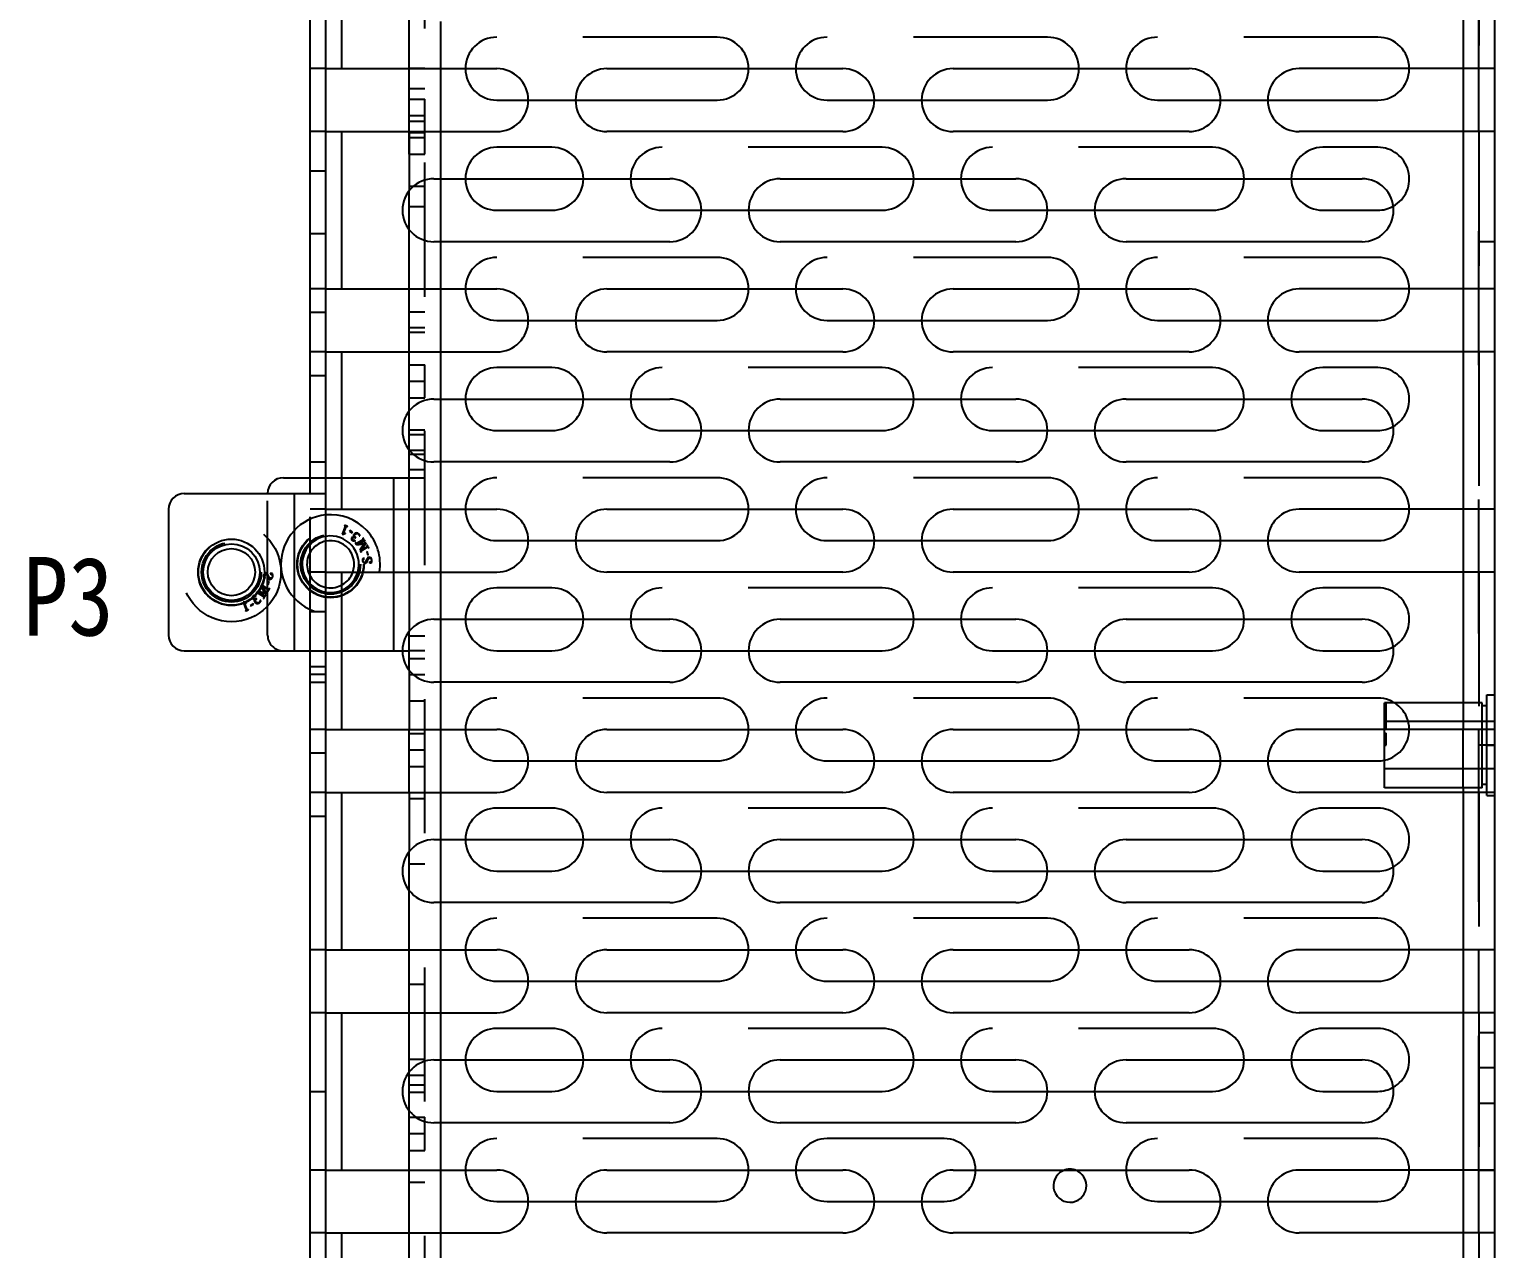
# Model space of a CAD drawing. Header units: millimetres. Extents: x 0 to 8948, y -1340 to 1100.
# Drawn here: x 6813.2 to 6906.4, y 540.9 to 618.4 of the extents above; entities that cross this region are included whole.
import ezdxf

# ---------------------------------------------------------------- set-up
doc = ezdxf.new("R2010")
doc.units = ezdxf.units.MM
doc.header["$LTSCALE"] = 85.25
doc.linetypes.add('HIDDEN', pattern=[0.2, 0.1, -0.1])
doc.layers.get('0').update_dxf_attribs({"linetype": 'CONTINUOUS'})
doc.layers.add('02___PRT_ALL_AXES', color=7, linetype='CONTINUOUS')
doc.layers.add('DEFAULT_2', color=8, linetype='HIDDEN')
doc.styles.get("Standard").update_dxf_attribs({"font": 'txt', "width": 0.85})

msp = doc.modelspace()

# ---------------------------------------------------------------- linework, layer by layer
at = {"color": 3, "linetype": 'Continuous'}
for p, q in [((6832.061, 455.948), (6832.061, 696.948)), ((6906.361, 471.948), (6906.361, 678.948)), ((6833.061, 625.948), (6833.061, 615.948)), ((6904.361, 625.948), (6904.361, 615.948)), ((6832.061, 615.948), (6842.932, 615.948)), ((6849.932, 615.948), (6864.932, 615.948)), ((6871.932, 615.948), (6886.932, 615.948)), ((6906.361, 615.948), (6893.932, 615.948)), ((6832.061, 611.948), (6842.932, 611.948)), ((6833.061, 611.948), (6833.061, 601.948)), ((6864.932, 611.948), (6849.932, 611.948)), ((6886.932, 611.948), (6871.932, 611.948)), ((6906.361, 611.948), (6893.932, 611.948)), ((6904.361, 611.948), (6904.361, 601.948)), ((6838.932, 608.948), (6853.932, 608.948)), ((6860.932, 608.948), (6875.932, 608.948)), ((6882.932, 608.948), (6897.932, 608.948)), ((6853.932, 604.948), (6838.932, 604.948)), ((6875.932, 604.948), (6860.932, 604.948)), ((6897.932, 604.948), (6882.932, 604.948)), ((6832.061, 601.948), (6842.932, 601.948)), ((6849.932, 601.948), (6864.932, 601.948)), ((6871.932, 601.948), (6886.932, 601.948)), ((6906.361, 601.948), (6893.932, 601.948)), ((6832.061, 597.948), (6842.932, 597.948)), ((6833.061, 597.948), (6833.061, 587.948)), ((6864.932, 597.948), (6849.932, 597.948)), ((6886.932, 597.948), (6871.932, 597.948)), ((6906.361, 597.948), (6893.932, 597.948)), ((6904.361, 597.948), (6904.361, 587.948)), ((6838.932, 594.948), (6853.932, 594.948)), ((6860.932, 594.948), (6875.932, 594.948)), ((6882.932, 594.948), (6897.932, 594.948)), ((6853.932, 590.948), (6838.932, 590.948)), ((6875.932, 590.948), (6860.932, 590.948)), ((6897.932, 590.948), (6882.932, 590.948)), ((6823.061, 588.948), (6832.061, 588.948)), ((6830.061, 578.948), (6830.061, 588.948)), ((6822.061, 587.948), (6822.061, 579.948)), ((6832.061, 587.948), (6842.932, 587.948)), ((6849.932, 587.948), (6864.932, 587.948)), ((6871.932, 587.948), (6886.932, 587.948)), ((6906.361, 587.948), (6893.932, 587.948)), ((6832.061, 583.948), (6842.932, 583.948)), ((6833.061, 583.948), (6833.061, 573.948)), ((6864.932, 583.948), (6849.932, 583.948)), ((6886.932, 583.948), (6871.932, 583.948)), ((6906.361, 583.948), (6893.932, 583.948)), ((6904.361, 583.948), (6904.361, 573.948)), ((6838.932, 580.948), (6853.932, 580.948)), ((6860.932, 580.948), (6875.932, 580.948)), ((6882.932, 580.948), (6897.932, 580.948)), ((6823.061, 578.948), (6832.061, 578.948)), ((6853.932, 576.948), (6838.932, 576.948)), ((6875.932, 576.948), (6860.932, 576.948)), ((6897.932, 576.948), (6882.932, 576.948)), ((6832.061, 573.948), (6842.932, 573.948)), ((6849.932, 573.948), (6864.932, 573.948)), ((6871.932, 573.948), (6886.932, 573.948)), ((6906.361, 573.948), (6893.932, 573.948)), ((6832.061, 569.948), (6842.932, 569.948)), ((6833.061, 569.948), (6833.061, 559.948)), ((6864.932, 569.948), (6849.932, 569.948)), ((6886.932, 569.948), (6871.932, 569.948)), ((6906.361, 569.948), (6893.932, 569.948)), ((6904.361, 569.948), (6904.361, 559.948)), ((6838.932, 566.948), (6853.932, 566.948)), ((6860.932, 566.948), (6875.932, 566.948)), ((6882.932, 566.948), (6897.932, 566.948)), ((6853.932, 562.948), (6838.932, 562.948)), ((6875.932, 562.948), (6860.932, 562.948)), ((6897.932, 562.948), (6882.932, 562.948)), ((6832.061, 559.948), (6842.932, 559.948)), ((6849.932, 559.948), (6864.932, 559.948)), ((6871.932, 559.948), (6886.932, 559.948)), ((6906.361, 559.948), (6893.932, 559.948)), ((6832.061, 555.948), (6842.932, 555.948)), ((6833.061, 555.948), (6833.061, 545.948)), ((6864.932, 555.948), (6849.932, 555.948)), ((6886.932, 555.948), (6871.932, 555.948)), ((6906.361, 555.948), (6893.932, 555.948)), ((6904.361, 555.948), (6904.361, 545.948)), ((6838.932, 552.948), (6853.932, 552.948)), ((6860.932, 552.948), (6875.932, 552.948)), ((6882.932, 552.948), (6897.932, 552.948)), ((6853.932, 548.948), (6838.932, 548.948)), ((6875.932, 548.948), (6860.932, 548.948)), ((6897.932, 548.948), (6882.932, 548.948)), ((6832.061, 545.948), (6842.932, 545.948)), ((6849.932, 545.948), (6864.932, 545.948)), ((6871.932, 545.948), (6886.932, 545.948)), ((6906.361, 545.948), (6893.932, 545.948)), ((6832.061, 541.948), (6842.932, 541.948)), ((6833.061, 541.948), (6833.061, 531.948)), ((6864.932, 541.948), (6849.932, 541.948)), ((6886.932, 541.948), (6871.932, 541.948)), ((6906.361, 541.948), (6893.932, 541.948)), ((6904.361, 541.948), (6904.361, 531.948))]:
    msp.add_line(p, q, dxfattribs=at)
at = {"color": 7, "linetype": 'Continuous'}
for p, q in [((6831.061, 588.948), (6831.061, 683.948)), ((6837.361, 611.948), (6837.361, 615.948)), ((6839.361, 611.948), (6839.361, 615.948)), ((6904.361, 615.948), (6904.361, 611.948)), ((6905.361, 611.948), (6905.361, 615.948)), ((6842.932, 613.948), (6844.924, 613.948)), ((6847.941, 613.948), (6856.932, 613.948)), ((6863.932, 613.948), (6866.924, 613.948)), ((6869.941, 613.948), (6877.932, 613.948)), ((6884.932, 613.948), (6888.924, 613.948)), ((6891.941, 613.948), (6898.932, 613.948)), ((6839.361, 604.948), (6839.361, 608.948)), ((6837.361, 605.715), (6837.361, 608.181)), ((6842.932, 606.948), (6846.432, 606.948)), ((6853.432, 606.948), (6855.924, 606.948)), ((6858.941, 606.948), (6867.432, 606.948)), ((6874.432, 606.948), (6877.924, 606.948)), ((6880.941, 606.948), (6888.432, 606.948)), ((6895.432, 606.948), (6898.932, 606.948)), ((6837.361, 597.948), (6837.361, 601.948)), ((6839.361, 597.948), (6839.361, 601.948)), ((6904.361, 601.948), (6904.361, 597.948)), ((6905.361, 597.948), (6905.361, 601.948)), ((6842.932, 599.948), (6844.924, 599.948)), ((6847.941, 599.948), (6856.932, 599.948)), ((6863.932, 599.948), (6866.924, 599.948)), ((6869.941, 599.948), (6877.932, 599.948)), ((6884.932, 599.948), (6888.924, 599.948)), ((6891.941, 599.948), (6898.932, 599.948)), ((6839.361, 590.948), (6839.361, 594.948)), ((6837.361, 591.715), (6837.361, 594.181)), ((6842.932, 592.948), (6846.432, 592.948)), ((6853.432, 592.948), (6855.924, 592.948)), ((6858.941, 592.948), (6867.432, 592.948)), ((6874.432, 592.948), (6877.924, 592.948)), ((6880.941, 592.948), (6888.432, 592.948)), ((6895.432, 592.948), (6898.932, 592.948)), ((6831.061, 590.948), (6832.061, 590.948)), ((6829.361, 589.948), (6832.061, 589.948)), ((6836.361, 587.948), (6836.361, 583.948)), ((6837.361, 583.948), (6837.361, 587.948)), ((6839.361, 583.948), (6839.361, 587.948)), ((6904.361, 587.948), (6904.361, 583.948)), ((6905.361, 583.948), (6905.361, 587.948)), ((6833.298, 586.841), (6833.097, 586.36)), ((6833.252, 586.923), (6833.246, 586.91)), ((6833.246, 586.91), (6833.282, 586.887)), ((6833.443, 586.828), (6833.448, 586.842)), ((6833.097, 586.36), (6833.125, 586.348)), ((6833.181, 586.404), (6833.353, 586.818)), ((6833.308, 586.427), (6833.181, 586.404)), ((6833.313, 586.406), (6833.308, 586.427)), ((6833.396, 586.839), (6833.443, 586.828)), ((6833.58, 586.595), (6833.56, 586.562)), ((6833.56, 586.562), (6833.742, 586.448)), ((6833.763, 586.481), (6833.58, 586.595)), ((6833.742, 586.448), (6833.763, 586.481)), ((6833.926, 585.961), (6833.92, 585.979)), ((6833.973, 586.137), (6833.978, 586.157)), ((6834.404, 585.992), (6834.051, 585.779)), ((6834.082, 585.716), (6834.446, 585.935)), ((6834.208, 586.247), (6834.225, 586.254)), ((6834.42, 586.123), (6834.408, 586.115)), ((6834.408, 586.115), (6834.434, 586.041)), ((6834.504, 585.934), (6834.542, 585.892)), ((6842.932, 585.948), (6844.924, 585.948)), ((6847.941, 585.948), (6856.932, 585.948)), ((6863.932, 585.948), (6866.924, 585.948)), ((6869.941, 585.948), (6877.932, 585.948)), ((6884.932, 585.948), (6888.924, 585.948)), ((6891.941, 585.948), (6898.932, 585.948)), ((6833.942, 585.833), (6833.929, 585.826)), ((6833.981, 585.791), (6833.942, 585.833)), ((6834.018, 585.679), (6834.499, 585.755)), ((6834.619, 585.802), (6834.082, 585.716)), ((6834.499, 585.755), (6834.217, 585.349)), ((6834.279, 585.315), (6834.619, 585.802)), ((6834.681, 585.557), (6834.279, 585.315)), ((6834.283, 585.286), (6834.694, 585.534)), ((6834.317, 585.21), (6834.283, 585.286)), ((6834.305, 585.203), (6834.317, 585.21)), ((6834.542, 585.892), (6834.554, 585.9)), ((6834.696, 585.25), (6834.659, 585.238)), ((6834.659, 585.238), (6834.721, 585.032)), ((6834.683, 585.687), (6834.67, 585.68)), ((6834.67, 585.68), (6834.705, 585.604)), ((6834.759, 585.044), (6834.696, 585.25)), ((6834.721, 585.032), (6834.759, 585.044)), ((6834.758, 585.516), (6834.792, 585.478)), ((6834.792, 585.478), (6834.804, 585.486)), ((6834.526, 584.818), (6834.422, 584.811)), ((6834.526, 584.818), (6834.527, 584.806)), ((6834.827, 584.54), (6834.826, 584.552)), ((6834.827, 584.54), (6834.963, 584.544)), ((6839.361, 576.948), (6839.361, 580.948)), ((6837.361, 577.715), (6837.361, 580.181)), ((6831.061, 478.948), (6831.061, 578.948)), ((6836.941, 578.948), (6837.361, 578.948)), ((6842.932, 578.948), (6846.432, 578.948)), ((6853.432, 578.948), (6855.924, 578.948)), ((6858.941, 578.948), (6867.432, 578.948)), ((6874.432, 578.948), (6877.924, 578.948)), ((6880.941, 578.948), (6888.432, 578.948)), ((6895.432, 578.948), (6898.932, 578.948)), ((6831.061, 577.948), (6832.061, 577.948)), ((6831.061, 576.948), (6832.061, 576.948)), ((6837.361, 569.948), (6837.361, 573.948)), ((6839.361, 569.948), (6839.361, 573.948)), ((6899.361, 572.948), (6899.361, 573.948)), ((6905.361, 569.948), (6905.361, 573.948)), ((6842.932, 571.948), (6844.924, 571.948)), ((6847.941, 571.948), (6856.932, 571.948)), ((6863.932, 571.948), (6866.924, 571.948)), ((6869.941, 571.948), (6877.932, 571.948)), ((6884.932, 571.948), (6888.924, 571.948)), ((6891.941, 571.948), (6898.932, 571.948)), ((6904.361, 570.248), (6904.361, 569.948)), ((6839.361, 562.948), (6839.361, 566.948)), ((6837.361, 563.715), (6837.361, 566.181)), ((6842.932, 564.948), (6846.432, 564.948)), ((6853.432, 564.948), (6855.924, 564.948)), ((6858.941, 564.948), (6867.432, 564.948)), ((6874.432, 564.948), (6877.924, 564.948)), ((6880.941, 564.948), (6888.432, 564.948)), ((6895.432, 564.948), (6898.932, 564.948)), ((6837.361, 555.948), (6837.361, 559.948)), ((6839.361, 555.948), (6839.361, 559.948)), ((6904.361, 559.948), (6904.361, 555.948)), ((6905.361, 555.948), (6905.361, 559.948)), ((6842.932, 557.948), (6844.924, 557.948)), ((6847.941, 557.948), (6856.932, 557.948)), ((6863.932, 557.948), (6866.924, 557.948)), ((6869.941, 557.948), (6877.932, 557.948)), ((6884.932, 557.948), (6888.924, 557.948)), ((6891.941, 557.948), (6898.932, 557.948)), ((6839.361, 548.948), (6839.361, 552.948)), ((6837.361, 549.715), (6837.361, 552.181)), ((6842.932, 550.948), (6846.432, 550.948)), ((6853.432, 550.948), (6855.924, 550.948)), ((6858.941, 550.948), (6867.432, 550.948)), ((6874.432, 550.948), (6877.924, 550.948)), ((6880.941, 550.948), (6888.432, 550.948)), ((6895.432, 550.948), (6898.932, 550.948)), ((6837.361, 541.948), (6837.361, 545.948)), ((6839.361, 541.948), (6839.361, 545.948)), ((6904.361, 545.948), (6904.361, 541.948)), ((6905.361, 541.948), (6905.361, 545.948)), ((6842.932, 543.948), (6844.924, 543.948)), ((6847.941, 543.948), (6856.932, 543.948)), ((6863.932, 543.948), (6866.924, 543.948)), ((6869.941, 543.948), (6871.361, 543.948)), ((6884.932, 543.948), (6888.924, 543.948)), ((6891.941, 543.948), (6898.932, 543.948))]:
    msp.add_line(p, q, dxfattribs=at)
for radius in [1.8, 1.5]:
    msp.add_circle((6826.061, 583.948), radius, dxfattribs=at)
for centre, radius, start, end in [((6842.932, 615.948), 2, 180, 270), ((6856.932, 615.948), 2, 270, 0), ((6863.932, 615.948), 2, 180, 270), ((6877.932, 615.948), 2, 270, 0), ((6884.932, 615.948), 2, 180, 270), ((6898.932, 615.948), 2, 270, 0), ((6842.932, 608.948), 2, 180, 270), ((6846.432, 608.948), 2, 270, 0), ((6853.432, 608.948), 2, 180, 270), ((6867.432, 608.948), 2, 270, 0), ((6874.432, 608.948), 2, 180, 270), ((6888.432, 608.948), 2, 270, 0), ((6895.432, 608.948), 2, 180, 270), ((6898.932, 608.948), 2, 270, 299.33994), ((6842.932, 601.948), 2, 180, 270), ((6856.932, 601.948), 2, 270, 0), ((6863.932, 601.948), 2, 180, 270), ((6877.932, 601.948), 2, 270, 0), ((6884.932, 601.948), 2, 180, 270), ((6898.932, 601.948), 2, 270, 0), ((6842.932, 594.948), 2, 180, 270), ((6846.432, 594.948), 2, 270, 0), ((6853.432, 594.948), 2, 180, 270), ((6867.432, 594.948), 2, 270, 0), ((6874.432, 594.948), 2, 180, 270), ((6888.432, 594.948), 2, 270, 0), ((6895.432, 594.948), 2, 180, 270), ((6898.932, 594.948), 2, 270, 299.33994), ((6829.361, 588.948), 1, 90, 180), ((6842.932, 587.948), 2, 180, 270), ((6856.932, 587.948), 2, 270, 0), ((6863.932, 587.948), 2, 180, 270), ((6877.932, 587.948), 2, 270, 0), ((6884.932, 587.948), 2, 180, 270), ((6898.932, 587.948), 2, 270, 0), ((6832.361, 584.448), 3.15, 350.85499, 95.47283), ((6832.361, 584.448), 1.8, 343.83546, 99.60032), ((6832.361, 584.448), 1.5, 340.51183, 101.56535), ((6832.743, 585.015), 1.438, 27.53662, 31.08982), ((6842.932, 580.948), 2, 180, 270), ((6846.432, 580.948), 2, 270, 0), ((6853.432, 580.948), 2, 180, 270), ((6867.432, 580.948), 2, 270, 0), ((6874.432, 580.948), 2, 180, 270), ((6888.432, 580.948), 2, 270, 0), ((6895.432, 580.948), 2, 180, 270), ((6898.932, 580.948), 2, 270, 299.33994), ((6842.932, 573.948), 2, 180, 270), ((6856.932, 573.948), 2, 270, 0), ((6863.932, 573.948), 2, 180, 270), ((6877.932, 573.948), 2, 270, 0), ((6884.932, 573.948), 2, 180, 270), ((6898.932, 573.948), 2, 270, 282.42307), ((6842.932, 566.948), 2, 180, 270), ((6846.432, 566.948), 2, 270, 0), ((6853.432, 566.948), 2, 180, 270), ((6867.432, 566.948), 2, 270, 0), ((6874.432, 566.948), 2, 180, 270), ((6888.432, 566.948), 2, 270, 0), ((6895.432, 566.948), 2, 180, 270), ((6898.932, 566.948), 2, 270, 299.33994), ((6842.932, 559.948), 2, 180, 270), ((6856.932, 559.948), 2, 270, 0), ((6863.932, 559.948), 2, 180, 270), ((6877.932, 559.948), 2, 270, 0), ((6884.932, 559.948), 2, 180, 270), ((6898.932, 559.948), 2, 270, 0), ((6842.932, 552.948), 2, 180, 270), ((6846.432, 552.948), 2, 270, 0), ((6853.432, 552.948), 2, 180, 270), ((6867.432, 552.948), 2, 270, 0), ((6874.432, 552.948), 2, 180, 270), ((6888.432, 552.948), 2, 270, 0), ((6895.432, 552.948), 2, 180, 270), ((6898.932, 552.948), 2, 270, 299.33994), ((6842.932, 545.948), 2, 180, 270), ((6856.932, 545.948), 2, 270, 0), ((6863.932, 545.948), 2, 180, 270), ((6871.361, 545.948), 2, 270, 0), ((6879.361, 544.948), 1.05, 106.35504, 72.45976), ((6884.932, 545.948), 2, 180, 270), ((6898.932, 545.948), 2, 270, 0)]:
    msp.add_arc(centre, radius, start, end, dxfattribs=at)
at = {"color": 3, "linetype": 'Continuous'}
for centre, radius, start, end in [((6842.932, 613.948), 2, 270, 90), ((6849.932, 613.948), 2, 90, 270), ((6864.932, 613.948), 2, 270, 90), ((6871.932, 613.948), 2, 90, 270), ((6886.932, 613.948), 2, 270, 90), ((6893.932, 613.948), 2, 90, 270), ((6838.932, 606.948), 2, 90, 270), ((6853.932, 606.948), 2, 270, 90), ((6860.932, 606.948), 2, 90, 270), ((6875.932, 606.948), 2, 270, 90), ((6882.932, 606.948), 2, 90, 270), ((6897.932, 606.948), 2, 270, 90), ((6842.932, 599.948), 2, 270, 90), ((6849.932, 599.948), 2, 90, 270), ((6864.932, 599.948), 2, 270, 90), ((6871.932, 599.948), 2, 90, 270), ((6886.932, 599.948), 2, 270, 90), ((6893.932, 599.948), 2, 90, 270), ((6838.932, 592.948), 2, 90, 270), ((6853.932, 592.948), 2, 270, 90), ((6860.932, 592.948), 2, 90, 270), ((6875.932, 592.948), 2, 270, 90), ((6882.932, 592.948), 2, 90, 270), ((6897.932, 592.948), 2, 270, 90), ((6823.061, 587.948), 1, 90, 180), ((6842.932, 585.948), 2, 270, 90), ((6849.932, 585.948), 2, 90, 270), ((6864.932, 585.948), 2, 270, 90), ((6871.932, 585.948), 2, 90, 270), ((6886.932, 585.948), 2, 270, 90), ((6893.932, 585.948), 2, 90, 270), ((6838.932, 578.948), 2, 90, 270), ((6853.932, 578.948), 2, 270, 90), ((6860.932, 578.948), 2, 90, 270), ((6875.932, 578.948), 2, 270, 90), ((6882.932, 578.948), 2, 90, 270), ((6897.932, 578.948), 2, 270, 90), ((6823.061, 579.948), 1, 180, 270), ((6842.932, 571.948), 2, 270, 90), ((6849.932, 571.948), 2, 90, 270), ((6864.932, 571.948), 2, 270, 90), ((6871.932, 571.948), 2, 90, 270), ((6886.932, 571.948), 2, 270, 90), ((6893.932, 571.948), 2, 90, 270), ((6838.932, 564.948), 2, 90, 270), ((6853.932, 564.948), 2, 270, 90), ((6860.932, 564.948), 2, 90, 270), ((6875.932, 564.948), 2, 270, 90), ((6882.932, 564.948), 2, 90, 270), ((6897.932, 564.948), 2, 270, 90), ((6842.932, 557.948), 2, 270, 90), ((6849.932, 557.948), 2, 90, 270), ((6864.932, 557.948), 2, 270, 90), ((6871.932, 557.948), 2, 90, 270), ((6886.932, 557.948), 2, 270, 90), ((6893.932, 557.948), 2, 90, 270), ((6838.932, 550.948), 2, 90, 270), ((6853.932, 550.948), 2, 270, 90), ((6860.932, 550.948), 2, 90, 270), ((6875.932, 550.948), 2, 270, 90), ((6882.932, 550.948), 2, 90, 270), ((6897.932, 550.948), 2, 270, 90), ((6842.932, 543.948), 2, 270, 90), ((6849.932, 543.948), 2, 90, 270), ((6864.932, 543.948), 2, 270, 90), ((6871.932, 543.948), 2, 90, 270), ((6886.932, 543.948), 2, 270, 90), ((6893.932, 543.948), 2, 90, 270)]:
    msp.add_arc(centre, radius, start, end, dxfattribs=at)
at = {"color": 7, "linetype": 'Continuous'}
for points in [[(6833.349, 586.88), (6833.313, 586.895), (6833.281, 586.91), (6833.252, 586.923)], [(6833.282, 586.887), (6833.301, 586.876), (6833.306, 586.861), (6833.298, 586.841)], [(6833.448, 586.842), (6833.419, 586.852), (6833.386, 586.865), (6833.349, 586.88)], [(6833.353, 586.818), (6833.361, 586.837), (6833.375, 586.844), (6833.396, 586.839)], [(6833.125, 586.348), (6833.201, 586.377), (6833.264, 586.397), (6833.313, 586.406)], [(6833.7, 586.124), (6833.684, 586.107), (6833.679, 586.083), (6833.683, 586.053)], [(6833.683, 586.053), (6833.687, 586.023), (6833.701, 585.997), (6833.726, 585.974)], [(6833.763, 586.158), (6833.737, 586.153), (6833.716, 586.142), (6833.7, 586.124)], [(6833.726, 585.974), (6833.755, 585.949), (6833.785, 585.936), (6833.817, 585.934)], [(6833.743, 586.053), (6833.741, 586.075), (6833.748, 586.096), (6833.764, 586.114)], [(6833.774, 585.994), (6833.755, 586.011), (6833.745, 586.031), (6833.743, 586.053)], [(6833.865, 586.16), (6833.823, 586.164), (6833.79, 586.163), (6833.763, 586.158)], [(6833.764, 586.114), (6833.787, 586.14), (6833.84, 586.148), (6833.922, 586.14)], [(6833.84, 585.965), (6833.814, 585.969), (6833.792, 585.978), (6833.774, 585.994)], [(6833.858, 586.37), (6833.827, 586.336), (6833.812, 586.3), (6833.813, 586.26)], [(6833.813, 586.26), (6833.813, 586.22), (6833.831, 586.187), (6833.865, 586.16)], [(6833.817, 585.934), (6833.849, 585.933), (6833.885, 585.942), (6833.926, 585.961)], [(6833.92, 585.979), (6833.893, 585.966), (6833.866, 585.961), (6833.84, 585.965)], [(6834.004, 586.439), (6833.946, 586.437), (6833.897, 586.414), (6833.858, 586.37)], [(6833.906, 586.18), (6833.884, 586.2), (6833.875, 586.225), (6833.878, 586.257)], [(6833.878, 586.257), (6833.881, 586.288), (6833.894, 586.319), (6833.92, 586.347)], [(6833.978, 586.157), (6833.947, 586.158), (6833.922, 586.165), (6833.906, 586.18)], [(6833.92, 586.347), (6833.951, 586.381), (6833.988, 586.401), (6834.03, 586.406)], [(6833.922, 586.14), (6833.94, 586.138), (6833.957, 586.137), (6833.973, 586.137)], [(6834.164, 586.377), (6834.116, 586.42), (6834.063, 586.441), (6834.004, 586.439)], [(6834.03, 586.406), (6834.073, 586.411), (6834.108, 586.4), (6834.135, 586.376)], [(6834.135, 586.376), (6834.152, 586.36), (6834.165, 586.331), (6834.173, 586.29)], [(6834.225, 586.302), (6834.215, 586.324), (6834.195, 586.349), (6834.164, 586.377)], [(6834.173, 586.29), (6834.176, 586.273), (6834.181, 586.261), (6834.189, 586.254)], [(6834.189, 586.254), (6834.194, 586.249), (6834.201, 586.247), (6834.208, 586.247)], [(6834.225, 586.254), (6834.235, 586.264), (6834.234, 586.28), (6834.225, 586.302)], [(6834.435, 586.016), (6834.431, 586.009), (6834.421, 586.002), (6834.404, 585.992)], [(6834.485, 586.01), (6834.47, 586.034), (6834.449, 586.072), (6834.42, 586.123)], [(6834.434, 586.041), (6834.439, 586.031), (6834.438, 586.022), (6834.435, 586.016)], [(6834.446, 585.935), (6834.462, 585.945), (6834.473, 585.949), (6834.479, 585.949)], [(6834.479, 585.949), (6834.487, 585.949), (6834.495, 585.944), (6834.504, 585.934)], [(6834.554, 585.9), (6834.528, 585.941), (6834.505, 585.977), (6834.485, 586.01)], [(6833.929, 585.826), (6833.944, 585.805), (6833.959, 585.782), (6833.974, 585.757)], [(6834.014, 585.768), (6834.004, 585.77), (6833.994, 585.778), (6833.981, 585.791)], [(6834.051, 585.779), (6834.036, 585.77), (6834.024, 585.766), (6834.014, 585.768)], [(6834.217, 585.349), (6834.226, 585.337), (6834.241, 585.313), (6834.262, 585.279)], [(6834.262, 585.279), (6834.287, 585.238), (6834.301, 585.212), (6834.305, 585.203)], [(6834.705, 585.604), (6834.713, 585.587), (6834.706, 585.572), (6834.681, 585.557)], [(6834.741, 585.586), (6834.719, 585.621), (6834.7, 585.655), (6834.683, 585.687)], [(6834.694, 585.534), (6834.707, 585.542), (6834.717, 585.545), (6834.724, 585.544)], [(6834.724, 585.544), (6834.731, 585.543), (6834.743, 585.534), (6834.758, 585.516)], [(6834.804, 585.486), (6834.778, 585.525), (6834.757, 585.559), (6834.741, 585.586)], [(6834.422, 584.811), (6834.4, 584.774), (6834.391, 584.728), (6834.397, 584.675)], [(6834.397, 584.675), (6834.402, 584.622), (6834.421, 584.58), (6834.452, 584.551)], [(6834.423, 584.664), (6834.415, 584.732), (6834.45, 584.78), (6834.526, 584.806)], [(6834.46, 584.585), (6834.439, 584.604), (6834.426, 584.631), (6834.423, 584.664)], [(6834.452, 584.551), (6834.484, 584.52), (6834.521, 584.508), (6834.563, 584.512)], [(6834.529, 584.559), (6834.504, 584.556), (6834.481, 584.565), (6834.46, 584.585)], [(6834.581, 584.591), (6834.567, 584.571), (6834.549, 584.561), (6834.529, 584.559)], [(6834.563, 584.512), (6834.597, 584.516), (6834.627, 584.531), (6834.651, 584.559)], [(6834.638, 584.709), (6834.615, 584.65), (6834.596, 584.611), (6834.581, 584.591)], [(6834.703, 584.841), (6834.683, 584.814), (6834.662, 584.77), (6834.638, 584.709)], [(6834.651, 584.559), (6834.675, 584.586), (6834.699, 584.633), (6834.725, 584.7)], [(6834.798, 584.891), (6834.754, 584.887), (6834.722, 584.869), (6834.703, 584.841)], [(6834.725, 584.7), (6834.744, 584.747), (6834.761, 584.781), (6834.777, 584.803)], [(6834.777, 584.803), (6834.793, 584.825), (6834.814, 584.837), (6834.841, 584.84)], [(6834.926, 584.851), (6834.892, 584.883), (6834.848, 584.897), (6834.798, 584.891)], [(6834.93, 584.618), (6834.905, 584.584), (6834.87, 584.563), (6834.826, 584.552)], [(6834.841, 584.84), (6834.87, 584.843), (6834.897, 584.833), (6834.921, 584.811)], [(6834.921, 584.811), (6834.945, 584.789), (6834.958, 584.76), (6834.962, 584.725)], [(6834.988, 584.709), (6834.981, 584.772), (6834.961, 584.819), (6834.926, 584.851)], [(6834.962, 584.725), (6834.966, 584.687), (6834.956, 584.652), (6834.93, 584.618)], [(6834.963, 584.544), (6834.986, 584.595), (6834.994, 584.65), (6834.988, 584.709)]]:
    msp.add_open_spline(points, degree=3, dxfattribs=at)
at = {"layer": '02___PRT_ALL_AXES', "color": 8, "linetype": 'HIDDEN'}
for p, q in [((6905.361, 545.948), (6905.361, 671.948)), ((6906.361, 545.948), (6906.361, 671.948)), ((6837.361, 610.508), (6837.361, 613.998)), ((6837.361, 613.998), (6838.361, 613.998)), ((6838.361, 610.508), (6838.361, 613.998)), ((6838.361, 612.948), (6837.361, 612.948)), ((6837.361, 612.608), (6838.361, 612.608)), ((6837.361, 611.898), (6838.361, 611.898)), ((6838.361, 611.558), (6837.361, 611.558)), ((6837.361, 610.508), (6838.361, 610.508)), ((6831.061, 596.448), (6831.061, 609.448)), ((6831.061, 609.448), (6832.061, 609.448)), ((6832.061, 596.448), (6832.061, 609.448)), ((6832.061, 605.448), (6831.061, 605.448)), ((6906.361, 604.948), (6905.361, 604.948)), ((6832.061, 600.448), (6831.061, 600.448)), ((6837.361, 595.018), (6837.361, 597.118)), ((6837.361, 597.118), (6838.361, 597.118)), ((6838.361, 595.018), (6838.361, 597.118)), ((6831.061, 596.448), (6832.061, 596.448)), ((6838.361, 596.068), (6837.361, 596.068)), ((6837.361, 595.018), (6838.361, 595.018)), ((6831.061, 568.448), (6831.061, 581.448)), ((6831.061, 581.448), (6832.061, 581.448)), ((6832.061, 568.448), (6832.061, 581.448)), ((6832.061, 577.448), (6831.061, 577.448)), ((6905.561, 575.648), (6899.361, 575.648)), ((6906.361, 574.448), (6899.361, 574.448)), ((6899.361, 572.948), (6899.361, 574.448)), ((6837.361, 571.588), (6837.361, 573.688)), ((6837.361, 573.688), (6838.361, 573.688)), ((6838.361, 571.588), (6838.361, 573.688)), ((6906.361, 572.948), (6905.361, 572.948)), ((6832.061, 572.448), (6831.061, 572.448)), ((6838.361, 572.638), (6837.361, 572.638)), ((6837.361, 571.588), (6838.361, 571.588)), ((6906.361, 571.448), (6899.361, 571.448)), ((6905.561, 570.248), (6905.361, 570.248)), ((6831.061, 568.448), (6832.061, 568.448)), ((6905.361, 554.698), (6906.361, 554.698)), ((6837.361, 552.998), (6838.361, 552.998)), ((6837.361, 550.898), (6837.361, 552.998)), ((6838.361, 550.898), (6838.361, 552.998)), ((6906.361, 552.448), (6905.361, 552.448)), ((6838.361, 551.948), (6837.361, 551.948)), ((6831.061, 540.948), (6831.061, 550.948)), ((6831.061, 550.948), (6832.061, 550.948)), ((6832.061, 540.948), (6832.061, 550.948)), ((6837.361, 550.898), (6838.361, 550.898)), ((6905.361, 550.198), (6906.361, 550.198)), ((6837.361, 549.298), (6838.361, 549.298)), ((6837.361, 547.198), (6837.361, 549.298)), ((6838.361, 547.198), (6838.361, 549.298)), ((6838.361, 548.248), (6837.361, 548.248)), ((6837.361, 547.198), (6838.361, 547.198)), ((6832.061, 545.948), (6831.061, 545.948)), ((6905.361, 545.948), (6906.361, 545.948))]:
    msp.add_line(p, q, dxfattribs=at)
at = {"layer": '02___PRT_ALL_AXES', "color": 7, "linetype": 'Continuous'}
for p, q in [((6899.361, 570.248), (6899.361, 572.948)), ((6905.361, 570.248), (6899.361, 570.248))]:
    msp.add_line(p, q, dxfattribs=at)
at = {"layer": '02___PRT_ALL_AXES', "color": 3, "linetype": 'Continuous'}
msp.add_circle((6826.061, 583.948), 2.1, dxfattribs=at)
at = {"layer": '02___PRT_ALL_AXES', "color": 8, "linetype": 'HIDDEN'}
msp.add_circle((6832.361, 584.448), 2.1, dxfattribs=at)
at = {"layer": 'DEFAULT_2', "color": 8, "linetype": 'HIDDEN'}
for p, q in [((6838.361, 516.198), (6838.361, 679.948)), ((6905.361, 625.948), (6905.361, 615.948)), ((6837.361, 615.948), (6837.361, 619.715)), ((6839.361, 615.948), (6839.361, 618.948)), ((6856.932, 617.948), (6842.932, 617.948)), ((6877.932, 617.948), (6863.932, 617.948)), ((6898.932, 617.948), (6884.932, 617.948)), ((6832.061, 615.948), (6831.061, 615.948)), ((6838.361, 615.958), (6837.361, 615.958)), ((6838.361, 614.658), (6837.361, 614.658)), ((6844.924, 613.948), (6847.941, 613.948)), ((6866.924, 613.948), (6869.941, 613.948)), ((6888.924, 613.948), (6891.941, 613.948)), ((6832.061, 611.948), (6831.061, 611.948)), ((6837.361, 611.948), (6837.361, 608.181)), ((6839.361, 608.948), (6839.361, 611.948)), ((6905.361, 611.948), (6905.361, 601.948)), ((6846.432, 610.948), (6842.932, 610.948)), ((6867.432, 610.948), (6853.432, 610.948)), ((6888.432, 610.948), (6874.432, 610.948)), ((6898.932, 610.948), (6895.432, 610.948)), ((6838.361, 608.458), (6837.361, 608.458)), ((6838.361, 607.158), (6837.361, 607.158)), ((6855.924, 606.948), (6858.941, 606.948)), ((6877.924, 606.948), (6880.941, 606.948)), ((6837.361, 601.948), (6837.361, 605.715)), ((6839.361, 601.948), (6839.361, 604.948)), ((6856.932, 603.948), (6842.932, 603.948)), ((6877.932, 603.948), (6863.932, 603.948)), ((6898.932, 603.948), (6884.932, 603.948)), ((6832.061, 601.948), (6831.061, 601.948)), ((6838.361, 600.468), (6837.361, 600.468)), ((6844.924, 599.948), (6847.941, 599.948)), ((6866.924, 599.948), (6869.941, 599.948)), ((6888.924, 599.948), (6891.941, 599.948)), ((6838.361, 599.468), (6837.361, 599.468)), ((6838.361, 599.168), (6837.361, 599.168)), ((6832.061, 597.948), (6831.061, 597.948)), ((6837.361, 594.181), (6837.361, 597.948)), ((6839.361, 594.948), (6839.361, 597.948)), ((6905.361, 597.948), (6905.361, 587.948)), ((6846.432, 596.948), (6842.932, 596.948)), ((6867.432, 596.948), (6853.432, 596.948)), ((6888.432, 596.948), (6874.432, 596.948)), ((6898.932, 596.948), (6895.432, 596.948)), ((6838.361, 592.968), (6837.361, 592.968)), ((6838.361, 592.668), (6837.361, 592.668)), ((6855.924, 592.948), (6858.941, 592.948)), ((6877.924, 592.948), (6880.941, 592.948)), ((6837.361, 587.948), (6837.361, 591.715)), ((6838.361, 591.668), (6837.361, 591.668)), ((6837.361, 591.448), (6838.361, 591.448)), ((6839.361, 587.948), (6839.361, 590.948)), ((6832.061, 589.948), (6838.361, 589.948)), ((6836.361, 589.948), (6836.361, 587.948)), ((6838.361, 590.448), (6837.361, 590.448)), ((6856.932, 589.948), (6842.932, 589.948)), ((6877.932, 589.948), (6863.932, 589.948)), ((6898.932, 589.948), (6884.932, 589.948)), ((6828.361, 579.948), (6828.361, 588.948)), ((6831.061, 578.948), (6831.061, 588.948)), ((6832.061, 587.948), (6831.061, 587.948)), ((6844.924, 585.948), (6847.941, 585.948)), ((6866.924, 585.948), (6869.941, 585.948)), ((6888.924, 585.948), (6891.941, 585.948)), ((6827.983, 583.109), (6828.017, 583.186)), ((6828.017, 583.186), (6828.005, 583.193)), ((6828.122, 583.585), (6828.226, 583.578)), ((6828.226, 583.578), (6828.227, 583.59)), ((6828.421, 583.364), (6828.359, 583.158)), ((6828.359, 583.158), (6828.396, 583.146)), ((6828.396, 583.146), (6828.459, 583.352)), ((6828.459, 583.352), (6828.421, 583.364)), ((6828.527, 583.856), (6828.526, 583.844)), ((6828.663, 583.852), (6828.527, 583.856)), ((6832.061, 583.948), (6831.061, 583.948)), ((6836.361, 583.948), (6836.361, 578.948)), ((6837.361, 583.948), (6837.361, 580.181)), ((6839.361, 580.948), (6839.361, 583.948)), ((6905.361, 583.948), (6905.361, 573.948)), ((6827.62, 582.417), (6827.626, 582.435)), ((6827.629, 582.57), (6827.642, 582.563)), ((6827.642, 582.563), (6827.681, 582.605)), ((6827.678, 582.239), (6827.673, 582.259)), ((6828.199, 582.641), (6827.718, 582.716)), ((6827.751, 582.617), (6828.104, 582.404)), ((6828.146, 582.46), (6827.782, 582.68)), ((6827.782, 582.68), (6828.319, 582.594)), ((6827.917, 583.047), (6828.199, 582.641)), ((6828.319, 582.594), (6827.979, 583.081)), ((6827.979, 583.081), (6828.381, 582.839)), ((6828.394, 582.862), (6827.983, 583.109)), ((6828.134, 582.355), (6828.108, 582.281)), ((6828.108, 582.281), (6828.12, 582.273)), ((6828.242, 582.503), (6828.204, 582.462)), ((6828.254, 582.496), (6828.242, 582.503)), ((6828.405, 582.792), (6828.37, 582.716)), ((6828.37, 582.716), (6828.383, 582.709)), ((6828.492, 582.918), (6828.458, 582.88)), ((6828.504, 582.91), (6828.492, 582.918)), ((6846.432, 582.948), (6842.932, 582.948)), ((6867.432, 582.948), (6853.432, 582.948)), ((6888.432, 582.948), (6874.432, 582.948)), ((6898.932, 582.948), (6895.432, 582.948)), ((6826.825, 582.048), (6826.797, 582.036)), ((6826.797, 582.036), (6826.998, 581.554)), ((6827.053, 581.577), (6826.881, 581.992)), ((6826.881, 581.992), (6827.008, 581.969)), ((6826.982, 581.509), (6826.946, 581.486)), ((6826.946, 581.486), (6826.952, 581.472)), ((6827.008, 581.969), (6827.013, 581.99)), ((6827.143, 581.567), (6827.096, 581.557)), ((6827.148, 581.554), (6827.143, 581.567)), ((6827.442, 581.948), (6827.26, 581.834)), ((6827.26, 581.834), (6827.28, 581.801)), ((6827.28, 581.801), (6827.463, 581.915)), ((6827.463, 581.915), (6827.442, 581.948)), ((6827.925, 582.142), (6827.908, 582.149)), ((6838.361, 579.888), (6837.361, 579.888)), ((6832.061, 578.948), (6836.941, 578.948)), ((6838.361, 578.948), (6837.361, 578.948)), ((6855.924, 578.948), (6858.941, 578.948)), ((6877.924, 578.948), (6880.941, 578.948)), ((6838.361, 578.448), (6837.361, 578.448)), ((6837.361, 577.715), (6837.361, 573.948)), ((6837.361, 577.448), (6838.361, 577.448)), ((6839.361, 573.948), (6839.361, 576.948)), ((6838.361, 575.738), (6837.361, 575.738)), ((6856.932, 575.948), (6842.932, 575.948)), ((6877.932, 575.948), (6863.932, 575.948)), ((6898.932, 575.948), (6884.932, 575.948)), ((6905.861, 576.148), (6906.361, 576.148)), ((6905.861, 569.748), (6905.861, 576.148)), ((6899.361, 573.948), (6899.361, 575.648)), ((6899.461, 575.646), (6899.361, 575.646)), ((6899.461, 575.642), (6899.361, 575.642)), ((6899.461, 575.634), (6899.361, 575.634)), ((6899.461, 575.63), (6899.361, 575.63)), ((6899.461, 575.588), (6899.361, 575.588)), ((6899.461, 575.559), (6899.361, 575.559)), ((6899.361, 575.535), (6899.461, 575.535)), ((6899.361, 575.336), (6899.461, 575.336)), ((6899.361, 575.332), (6899.461, 575.332)), ((6899.361, 575.329), (6899.461, 575.329)), ((6899.461, 575.306), (6899.361, 575.306)), ((6899.361, 575.298), (6899.461, 575.298)), ((6899.361, 575.255), (6899.461, 575.255)), ((6899.361, 575.242), (6899.461, 575.242)), ((6899.361, 575.238), (6899.461, 575.238)), ((6899.361, 575.227), (6899.461, 575.227)), ((6899.461, 575.215), (6899.361, 575.215)), ((6899.361, 575.203), (6899.461, 575.203)), ((6899.361, 575.201), (6899.461, 575.201)), ((6899.361, 575.158), (6899.461, 575.158)), ((6899.361, 575.138), (6899.461, 575.138)), ((6899.361, 575.078), (6899.461, 575.078)), ((6899.361, 575.067), (6899.461, 575.067)), ((6899.361, 575.027), (6899.461, 575.027)), ((6899.361, 575.01), (6899.461, 575.01)), ((6899.361, 574.969), (6899.461, 574.969)), ((6899.361, 574.933), (6899.461, 574.933)), ((6899.361, 574.922), (6899.461, 574.922)), ((6899.361, 574.883), (6899.461, 574.883)), ((6899.361, 574.882), (6899.461, 574.882)), ((6899.361, 574.868), (6899.461, 574.868)), ((6899.361, 574.849), (6899.461, 574.849)), ((6899.361, 574.839), (6899.461, 574.839)), ((6899.361, 574.829), (6899.461, 574.829)), ((6899.361, 574.809), (6899.461, 574.809)), ((6899.361, 574.797), (6899.461, 574.797)), ((6899.361, 574.795), (6899.461, 574.795)), ((6899.361, 574.793), (6899.461, 574.793)), ((6899.361, 574.788), (6899.461, 574.788)), ((6899.361, 574.766), (6899.461, 574.766)), ((6899.361, 574.734), (6899.461, 574.734)), ((6899.361, 574.733), (6899.461, 574.733)), ((6899.461, 574.031), (6899.461, 575.646)), ((6905.561, 570.248), (6905.561, 575.648)), ((6905.861, 575.448), (6905.561, 575.448)), ((6832.061, 573.948), (6831.061, 573.948)), ((6899.361, 574.717), (6899.461, 574.717)), ((6899.361, 574.704), (6899.461, 574.704)), ((6899.361, 574.7), (6899.461, 574.7)), ((6899.361, 574.679), (6899.461, 574.679)), ((6899.361, 574.666), (6899.461, 574.666)), ((6899.361, 574.665), (6899.461, 574.665)), ((6899.361, 574.658), (6899.461, 574.658)), ((6899.361, 574.621), (6899.461, 574.621)), ((6899.361, 574.619), (6899.461, 574.619)), ((6899.361, 574.608), (6899.461, 574.608)), ((6899.361, 574.607), (6899.461, 574.607)), ((6899.361, 574.589), (6899.461, 574.589)), ((6899.361, 574.588), (6899.461, 574.588)), ((6899.361, 574.543), (6899.461, 574.543)), ((6899.361, 574.517), (6899.461, 574.517)), ((6899.361, 574.513), (6899.461, 574.513)), ((6899.361, 574.509), (6899.461, 574.509)), ((6899.361, 574.477), (6899.461, 574.477)), ((6899.361, 574.475), (6899.461, 574.475)), ((6899.361, 574.459), (6899.461, 574.459)), ((6899.361, 574.443), (6899.461, 574.443)), ((6899.361, 574.439), (6899.461, 574.439)), ((6899.361, 574.423), (6899.461, 574.423)), ((6899.361, 574.416), (6899.461, 574.416)), ((6899.361, 574.416), (6899.461, 574.416)), ((6899.361, 574.412), (6899.461, 574.412)), ((6899.361, 574.394), (6899.461, 574.394)), ((6899.361, 574.361), (6899.461, 574.361)), ((6899.361, 574.351), (6899.461, 574.351)), ((6899.361, 574.337), (6899.461, 574.337)), ((6899.361, 574.331), (6899.461, 574.331)), ((6899.361, 574.317), (6899.461, 574.317)), ((6899.361, 574.27), (6899.461, 574.27)), ((6899.361, 574.265), (6899.461, 574.265)), ((6899.361, 574.241), (6899.461, 574.241)), ((6899.361, 574.231), (6899.461, 574.231)), ((6899.361, 574.216), (6899.461, 574.216)), ((6899.361, 574.207), (6899.461, 574.207)), ((6899.361, 574.182), (6899.461, 574.182)), ((6899.361, 574.178), (6899.461, 574.178)), ((6899.361, 574.131), (6899.461, 574.131)), ((6899.361, 574.097), (6899.461, 574.097)), ((6899.361, 574.036), (6899.461, 574.036)), ((6899.361, 574.031), (6899.461, 574.031)), ((6904.361, 570.248), (6904.361, 573.948)), ((6899.361, 573.709), (6899.461, 573.709)), ((6899.461, 573.698), (6899.361, 573.698)), ((6899.361, 573.686), (6899.461, 573.686)), ((6899.461, 573.579), (6899.361, 573.579)), ((6899.361, 573.099), (6899.461, 573.099)), ((6899.361, 572.977), (6899.461, 572.977)), ((6899.361, 572.954), (6899.461, 572.954)), ((6899.461, 572.954), (6899.461, 573.709)), ((6905.861, 572.948), (6906.361, 572.948)), ((6844.924, 571.948), (6847.941, 571.948)), ((6866.924, 571.948), (6869.941, 571.948)), ((6888.924, 571.948), (6891.941, 571.948)), ((6905.861, 570.448), (6905.561, 570.448)), ((6832.061, 569.948), (6831.061, 569.948)), ((6837.361, 569.948), (6837.361, 566.181)), ((6838.361, 569.538), (6837.361, 569.538)), ((6839.361, 566.948), (6839.361, 569.948)), ((6905.361, 569.948), (6905.361, 559.948)), ((6905.861, 569.748), (6906.361, 569.748)), ((6846.432, 568.948), (6842.932, 568.948)), ((6867.432, 568.948), (6853.432, 568.948)), ((6888.432, 568.948), (6874.432, 568.948)), ((6898.932, 568.948), (6895.432, 568.948)), ((6838.361, 565.388), (6837.361, 565.388)), ((6855.924, 564.948), (6858.941, 564.948)), ((6877.924, 564.948), (6880.941, 564.948)), ((6837.361, 559.948), (6837.361, 563.715)), ((6839.361, 559.948), (6839.361, 562.948)), ((6856.932, 561.948), (6842.932, 561.948)), ((6877.932, 561.948), (6863.932, 561.948)), ((6898.932, 561.948), (6884.932, 561.948)), ((6832.061, 559.948), (6831.061, 559.948)), ((6838.361, 557.748), (6837.361, 557.748)), ((6844.924, 557.948), (6847.941, 557.948)), ((6866.924, 557.948), (6869.941, 557.948)), ((6888.924, 557.948), (6891.941, 557.948)), ((6832.061, 555.948), (6831.061, 555.948)), ((6837.361, 552.181), (6837.361, 555.948)), ((6839.361, 552.948), (6839.361, 555.948)), ((6905.361, 555.948), (6905.361, 545.948)), ((6846.432, 554.948), (6842.932, 554.948)), ((6867.432, 554.948), (6853.432, 554.948)), ((6888.432, 554.948), (6874.432, 554.948)), ((6898.932, 554.948), (6895.432, 554.948)), ((6838.361, 551.348), (6837.361, 551.348)), ((6855.924, 550.948), (6858.941, 550.948)), ((6877.924, 550.948), (6880.941, 550.948)), ((6837.361, 545.948), (6837.361, 549.715)), ((6839.361, 545.948), (6839.361, 548.948)), ((6856.932, 547.948), (6842.932, 547.948)), ((6871.361, 547.948), (6863.932, 547.948)), ((6898.932, 547.948), (6884.932, 547.948)), ((6832.061, 545.948), (6831.061, 545.948)), ((6838.361, 545.148), (6837.361, 545.148)), ((6844.924, 543.948), (6847.941, 543.948)), ((6866.924, 543.948), (6869.941, 543.948)), ((6888.924, 543.948), (6891.941, 543.948)), ((6832.061, 541.948), (6831.061, 541.948)), ((6837.361, 538.181), (6837.361, 541.948)), ((6839.361, 538.948), (6839.361, 541.948)), ((6905.361, 541.948), (6905.361, 531.948))]:
    msp.add_line(p, q, dxfattribs=at)
for centre, radius in [((6826.061, 583.948), 3.15), ((6826.061, 583.948), 2.125), ((6832.361, 584.448), 2.125), ((6832.361, 584.448), 1.9), ((6826.061, 583.948), 1.9)]:
    msp.add_circle(centre, radius, dxfattribs=at)
for centre, radius, start, end in [((6842.932, 615.948), 2, 90, 180), ((6856.932, 615.948), 2, 0, 90), ((6863.932, 615.948), 2, 90, 180), ((6877.932, 615.948), 2, 0, 90), ((6884.932, 615.948), 2, 90, 180), ((6898.932, 615.948), 2, 0, 90), ((6842.932, 608.948), 2, 90, 180), ((6846.432, 608.948), 2, 0, 90), ((6853.432, 608.948), 2, 90, 180), ((6867.432, 608.948), 2, 0, 90), ((6874.432, 608.948), 2, 90, 180), ((6888.432, 608.948), 2, 0, 90), ((6895.432, 608.948), 2, 90, 180), ((6898.932, 608.948), 2, 299.33994, 90), ((6842.932, 601.948), 2, 90, 180), ((6856.932, 601.948), 2, 0, 90), ((6863.932, 601.948), 2, 90, 180), ((6877.932, 601.948), 2, 0, 90), ((6884.932, 601.948), 2, 90, 180), ((6898.932, 601.948), 2, 0, 90), ((6842.932, 594.948), 2, 90, 180), ((6846.432, 594.948), 2, 0, 90), ((6853.432, 594.948), 2, 90, 180), ((6867.432, 594.948), 2, 0, 90), ((6874.432, 594.948), 2, 90, 180), ((6888.432, 594.948), 2, 0, 90), ((6895.432, 594.948), 2, 90, 180), ((6898.932, 594.948), 2, 299.33994, 90), ((6842.932, 587.948), 2, 90, 180), ((6856.932, 587.948), 2, 0, 90), ((6863.932, 587.948), 2, 90, 180), ((6877.932, 587.948), 2, 0, 90), ((6884.932, 587.948), 2, 90, 180), ((6898.932, 587.948), 2, 0, 90), ((6832.361, 584.448), 3.15, 95.47283, 350.85499), ((6832.361, 584.448), 1.8, 99.60032, 343.83546), ((6832.361, 584.448), 1.5, 101.56535, 340.51183), ((6826.443, 583.381), 1.438, 328.91018, 332.46337), ((6842.932, 580.948), 2, 90, 180), ((6846.432, 580.948), 2, 0, 90), ((6853.432, 580.948), 2, 90, 180), ((6867.432, 580.948), 2, 0, 90), ((6874.432, 580.948), 2, 90, 180), ((6888.432, 580.948), 2, 0, 90), ((6895.432, 580.948), 2, 90, 180), ((6898.932, 580.948), 2, 299.33994, 90), ((6829.361, 579.948), 1, 180, 270), ((6842.932, 573.948), 2, 90, 180), ((6856.932, 573.948), 2, 0, 90), ((6863.932, 573.948), 2, 90, 180), ((6877.932, 573.948), 2, 0, 90), ((6884.932, 573.948), 2, 90, 180), ((6898.932, 573.948), 2, 282.42307, 90), ((6842.932, 566.948), 2, 90, 180), ((6846.432, 566.948), 2, 0, 90), ((6853.432, 566.948), 2, 90, 180), ((6867.432, 566.948), 2, 0, 90), ((6874.432, 566.948), 2, 90, 180), ((6888.432, 566.948), 2, 0, 90), ((6895.432, 566.948), 2, 90, 180), ((6898.932, 566.948), 2, 299.33994, 90), ((6842.932, 559.948), 2, 90, 180), ((6856.932, 559.948), 2, 0, 90), ((6863.932, 559.948), 2, 90, 180), ((6877.932, 559.948), 2, 0, 90), ((6884.932, 559.948), 2, 90, 180), ((6898.932, 559.948), 2, 0, 90), ((6842.932, 552.948), 2, 90, 180), ((6846.432, 552.948), 2, 0, 90), ((6853.432, 552.948), 2, 90, 180), ((6867.432, 552.948), 2, 0, 90), ((6874.432, 552.948), 2, 90, 180), ((6888.432, 552.948), 2, 0, 90), ((6895.432, 552.948), 2, 90, 180), ((6898.932, 552.948), 2, 299.33994, 90), ((6842.932, 545.948), 2, 90, 180), ((6856.932, 545.948), 2, 0, 90), ((6863.932, 545.948), 2, 90, 180), ((6871.361, 545.948), 2, 0, 90), ((6884.932, 545.948), 2, 90, 180), ((6898.932, 545.948), 2, 0, 90), ((6879.361, 544.948), 1.05, 72.45976, 106.35504)]:
    msp.add_arc(centre, radius, start, end, dxfattribs=at)
for points in [[(6827.962, 583.117), (6827.941, 583.083), (6827.926, 583.059), (6827.917, 583.047)], [(6828.005, 583.193), (6828.001, 583.184), (6827.987, 583.158), (6827.962, 583.117)], [(6828.097, 583.721), (6828.091, 583.668), (6828.1, 583.622), (6828.122, 583.585)], [(6828.152, 583.845), (6828.121, 583.816), (6828.102, 583.774), (6828.097, 583.721)], [(6828.227, 583.59), (6828.15, 583.616), (6828.115, 583.664), (6828.123, 583.732)], [(6828.123, 583.732), (6828.126, 583.765), (6828.139, 583.792), (6828.16, 583.811)], [(6828.263, 583.884), (6828.221, 583.888), (6828.184, 583.876), (6828.152, 583.845)], [(6828.16, 583.811), (6828.181, 583.831), (6828.204, 583.84), (6828.229, 583.837)], [(6828.229, 583.837), (6828.249, 583.835), (6828.267, 583.825), (6828.281, 583.805)], [(6828.351, 583.837), (6828.327, 583.865), (6828.297, 583.88), (6828.263, 583.884)], [(6828.281, 583.805), (6828.296, 583.785), (6828.315, 583.746), (6828.338, 583.686)], [(6828.338, 583.686), (6828.362, 583.626), (6828.383, 583.582), (6828.403, 583.554)], [(6828.425, 583.696), (6828.399, 583.763), (6828.375, 583.81), (6828.351, 583.837)], [(6828.403, 583.554), (6828.422, 583.526), (6828.454, 583.509), (6828.498, 583.505)], [(6828.477, 583.593), (6828.461, 583.615), (6828.444, 583.649), (6828.425, 583.696)], [(6828.541, 583.556), (6828.514, 583.559), (6828.493, 583.571), (6828.477, 583.593)], [(6828.498, 583.505), (6828.548, 583.499), (6828.592, 583.513), (6828.626, 583.545)], [(6828.526, 583.844), (6828.57, 583.833), (6828.605, 583.811), (6828.63, 583.778)], [(6828.621, 583.585), (6828.597, 583.563), (6828.57, 583.553), (6828.541, 583.556)], [(6828.662, 583.671), (6828.658, 583.636), (6828.645, 583.607), (6828.621, 583.585)], [(6828.626, 583.545), (6828.661, 583.577), (6828.681, 583.624), (6828.688, 583.687)], [(6828.63, 583.778), (6828.656, 583.744), (6828.666, 583.709), (6828.662, 583.671)], [(6828.688, 583.687), (6828.694, 583.746), (6828.686, 583.801), (6828.663, 583.852)], [(6827.383, 582.342), (6827.379, 582.312), (6827.384, 582.289), (6827.4, 582.271)], [(6827.426, 582.421), (6827.401, 582.399), (6827.387, 582.373), (6827.383, 582.342)], [(6827.4, 582.271), (6827.416, 582.254), (6827.437, 582.243), (6827.463, 582.238)], [(6827.517, 582.461), (6827.485, 582.46), (6827.455, 582.447), (6827.426, 582.421)], [(6827.464, 582.282), (6827.448, 582.3), (6827.441, 582.321), (6827.443, 582.343)], [(6827.443, 582.343), (6827.445, 582.365), (6827.455, 582.385), (6827.474, 582.402)], [(6827.463, 582.238), (6827.49, 582.233), (6827.523, 582.232), (6827.565, 582.236)], [(6827.622, 582.256), (6827.54, 582.248), (6827.487, 582.256), (6827.464, 582.282)], [(6827.474, 582.402), (6827.492, 582.418), (6827.514, 582.427), (6827.54, 582.431)], [(6827.565, 582.236), (6827.531, 582.209), (6827.513, 582.175), (6827.513, 582.136)], [(6827.626, 582.435), (6827.585, 582.454), (6827.549, 582.463), (6827.517, 582.461)], [(6827.54, 582.431), (6827.566, 582.435), (6827.593, 582.429), (6827.62, 582.417)], [(6827.578, 582.139), (6827.575, 582.171), (6827.584, 582.196), (6827.606, 582.216)], [(6827.606, 582.216), (6827.622, 582.231), (6827.647, 582.238), (6827.678, 582.239)], [(6827.673, 582.259), (6827.657, 582.259), (6827.64, 582.258), (6827.622, 582.256)], [(6827.674, 582.639), (6827.659, 582.614), (6827.644, 582.591), (6827.629, 582.57)], [(6827.681, 582.605), (6827.694, 582.618), (6827.704, 582.626), (6827.714, 582.628)], [(6827.714, 582.628), (6827.724, 582.63), (6827.736, 582.626), (6827.751, 582.617)], [(6828.104, 582.404), (6828.121, 582.394), (6828.131, 582.387), (6828.135, 582.38)], [(6828.12, 582.273), (6828.149, 582.324), (6828.17, 582.362), (6828.185, 582.386)], [(6828.135, 582.38), (6828.138, 582.374), (6828.139, 582.365), (6828.134, 582.355)], [(6828.179, 582.447), (6828.173, 582.447), (6828.162, 582.451), (6828.146, 582.46)], [(6828.204, 582.462), (6828.195, 582.452), (6828.187, 582.447), (6828.179, 582.447)], [(6828.185, 582.386), (6828.205, 582.419), (6828.228, 582.455), (6828.254, 582.496)], [(6828.381, 582.839), (6828.406, 582.824), (6828.413, 582.809), (6828.405, 582.792)], [(6828.383, 582.709), (6828.4, 582.741), (6828.419, 582.775), (6828.441, 582.81)], [(6828.424, 582.852), (6828.417, 582.851), (6828.407, 582.854), (6828.394, 582.862)], [(6828.458, 582.88), (6828.443, 582.862), (6828.431, 582.853), (6828.424, 582.852)], [(6828.441, 582.81), (6828.457, 582.837), (6828.478, 582.871), (6828.504, 582.91)], [(6827.013, 581.99), (6826.964, 581.999), (6826.901, 582.018), (6826.825, 582.048)], [(6826.952, 581.472), (6826.981, 581.486), (6827.013, 581.501), (6827.049, 581.516)], [(6826.998, 581.554), (6827.006, 581.535), (6827.001, 581.52), (6826.982, 581.509)], [(6827.049, 581.516), (6827.086, 581.531), (6827.119, 581.544), (6827.148, 581.554)], [(6827.096, 581.557), (6827.075, 581.552), (6827.061, 581.559), (6827.053, 581.577)], [(6827.513, 582.136), (6827.512, 582.096), (6827.527, 582.06), (6827.558, 582.026)], [(6827.558, 582.026), (6827.597, 581.982), (6827.646, 581.959), (6827.704, 581.957)], [(6827.62, 582.049), (6827.594, 582.077), (6827.581, 582.108), (6827.578, 582.139)], [(6827.73, 581.99), (6827.688, 581.995), (6827.651, 582.014), (6827.62, 582.049)], [(6827.704, 581.957), (6827.763, 581.955), (6827.816, 581.976), (6827.864, 582.019)], [(6827.835, 582.02), (6827.808, 581.995), (6827.773, 581.985), (6827.73, 581.99)], [(6827.873, 582.106), (6827.865, 582.065), (6827.852, 582.036), (6827.835, 582.02)], [(6827.864, 582.019), (6827.895, 582.047), (6827.915, 582.072), (6827.925, 582.094)], [(6827.889, 582.142), (6827.881, 582.135), (6827.876, 582.123), (6827.873, 582.106)], [(6827.908, 582.149), (6827.901, 582.149), (6827.894, 582.147), (6827.889, 582.142)], [(6827.925, 582.094), (6827.934, 582.116), (6827.935, 582.132), (6827.925, 582.142)]]:
    msp.add_open_spline(points, degree=3, dxfattribs=at)

# ---------------------------------------------------------------- texts
at = {"color": 2, "linetype": 'Continuous', "insert": (6812.796, 584.915), "char_height": 5, "width": 8.5, "attachment_point": 1, "line_spacing_factor": 0.9}
msp.add_mtext('P3', dxfattribs=at)

doc.saveas('drawing.dxf')
